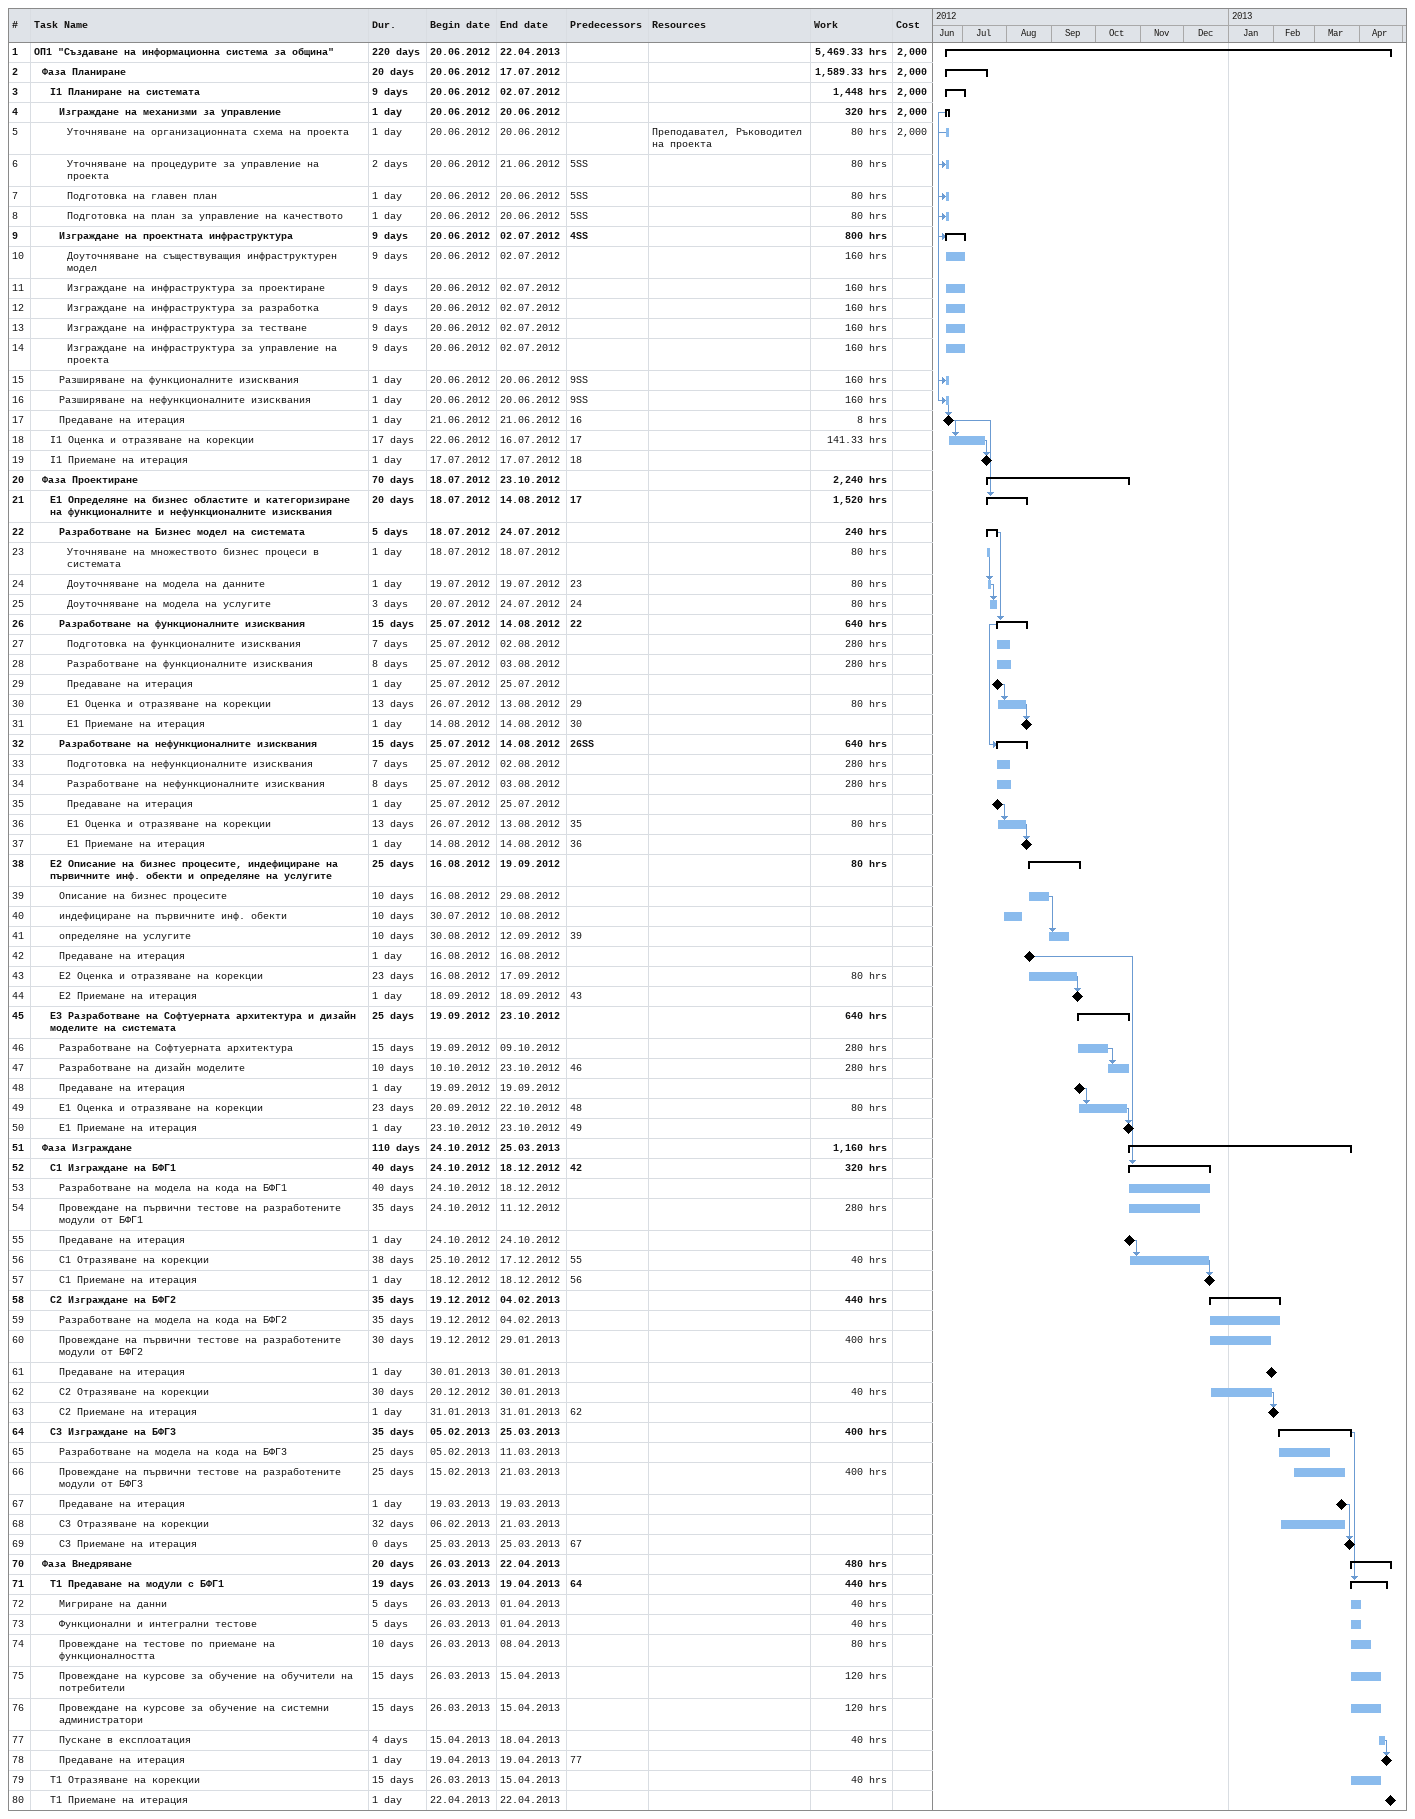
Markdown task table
| ID | Level | Task | Duration | Start | Finish | Predecessors | Resources | Work (h) | Cost |
|---|---|---|---|---|---|---|---|---|---|
| 1 | 1 | **ОП1 "Създаване на информационна система за община"** | 220d | 2012-06-20 | 2013-04-22 |  |  | 5469.33 | 2000 |
| 2 | 2 | **Фаза Планиране** | 20d | 2012-06-20 | 2012-07-17 |  |  | 1589.33 | 2000 |
| 3 | 3 | **I1 Планиране на системата** | 9d | 2012-06-20 | 2012-07-02 |  |  | 1448 | 2000 |
| 4 | 4 | **Изграждане на механизми за управление** | 1d | 2012-06-20 | 2012-06-20 |  |  | 320 | 2000 |
| 5 | 5 | Уточняване на организационната схема на проекта | 1d | 2012-06-20 | 2012-06-20 |  | Преподавател, Ръководител на проекта | 80 | 2000 |
| 6 | 5 | Уточняване на процедурите за управление на проекта | 2d | 2012-06-20 | 2012-06-21 | 5SS |  | 80 |  |
| 7 | 5 | Подготовка на главен план | 1d | 2012-06-20 | 2012-06-20 | 5SS |  | 80 |  |
| 8 | 5 | Подготовка на план за управление на качеството | 1d | 2012-06-20 | 2012-06-20 | 5SS |  | 80 |  |
| 9 | 4 | **Изграждане на проектната инфраструктура** | 9d | 2012-06-20 | 2012-07-02 | 4SS |  | 800 |  |
| 10 | 5 | Доуточняване на съществуващия инфраструктурен модел | 9d | 2012-06-20 | 2012-07-02 |  |  | 160 |  |
| 11 | 5 | Изграждане на инфраструктурa за проектиране | 9d | 2012-06-20 | 2012-07-02 |  |  | 160 |  |
| 12 | 5 | Изграждане на инфраструктурa за разработка | 9d | 2012-06-20 | 2012-07-02 |  |  | 160 |  |
| 13 | 5 | Изграждане на инфраструктурa за тестване | 9d | 2012-06-20 | 2012-07-02 |  |  | 160 |  |
| 14 | 5 | Изграждане на инфраструктурa за управление на проекта | 9d | 2012-06-20 | 2012-07-02 |  |  | 160 |  |
| 15 | 4 | Разширяване на функционалните изисквания | 1d | 2012-06-20 | 2012-06-20 | 9SS |  | 160 |  |
| 16 | 4 | Разширяване на нефункционалните изисквания | 1d | 2012-06-20 | 2012-06-20 | 9SS |  | 160 |  |
| 17 | 4 | Предаване на итерация | 1d | 2012-06-21 | 2012-06-21 | 16 |  | 8 |  |
| 18 | 3 | I1 Оценка и отразяване на корекции | 17d | 2012-06-22 | 2012-07-16 | 17 |  | 141.33 |  |
| 19 | 3 | I1 Приемане на итерация | 1d | 2012-07-17 | 2012-07-17 | 18 |  |  |  |
| 20 | 2 | **Фаза Проектиране** | 70d | 2012-07-18 | 2012-10-23 |  |  | 2240 |  |
| 21 | 3 | **E1 Определяне на бизнес областите и категоризиране на функционалните и нефункционалните изисквания** | 20d | 2012-07-18 | 2012-08-14 | 17 |  | 1520 |  |
| 22 | 4 | **Разработване на Бизнес модел на системата** | 5d | 2012-07-18 | 2012-07-24 |  |  | 240 |  |
| 23 | 5 | Уточняване на множеството бизнес процеси в системата | 1d | 2012-07-18 | 2012-07-18 |  |  | 80 |  |
| 24 | 5 | Доуточняване на модела на данните | 1d | 2012-07-19 | 2012-07-19 | 23 |  | 80 |  |
| 25 | 5 | Доуточняване на модела на услугите | 3d | 2012-07-20 | 2012-07-24 | 24 |  | 80 |  |
| 26 | 4 | **Разработване на функционалните изисквания** | 15d | 2012-07-25 | 2012-08-14 | 22 |  | 640 |  |
| 27 | 5 | Подготовка на функционалните изисквания | 7d | 2012-07-25 | 2012-08-02 |  |  | 280 |  |
| 28 | 5 | Разработване на функционалните изисквания | 8d | 2012-07-25 | 2012-08-03 |  |  | 280 |  |
| 29 | 5 | Предаване на итерация | 1d | 2012-07-25 | 2012-07-25 |  |  |  |  |
| 30 | 5 | E1 Оценка и отразяване на корекции | 13d | 2012-07-26 | 2012-08-13 | 29 |  | 80 |  |
| 31 | 5 | E1 Приемане на итерация | 1d | 2012-08-14 | 2012-08-14 | 30 |  |  |  |
| 32 | 4 | **Разработване на нефункционалните изисквания** | 15d | 2012-07-25 | 2012-08-14 | 26SS |  | 640 |  |
| 33 | 5 | Подготовка на нефункционалните изисквания | 7d | 2012-07-25 | 2012-08-02 |  |  | 280 |  |
| 34 | 5 | Разработване на нефункционалните изисквания | 8d | 2012-07-25 | 2012-08-03 |  |  | 280 |  |
| 35 | 5 | Предаване на итерация | 1d | 2012-07-25 | 2012-07-25 |  |  |  |  |
| 36 | 5 | E1 Оценка и отразяване на корекции | 13d | 2012-07-26 | 2012-08-13 | 35 |  | 80 |  |
| 37 | 5 | E1 Приемане на итерация | 1d | 2012-08-14 | 2012-08-14 | 36 |  |  |  |
| 38 | 3 | **Е2 Описание на бизнес процесите, индефициране на първичните инф. обекти и определяне на услугите** | 25d | 2012-08-16 | 2012-09-19 |  |  | 80 |  |
| 39 | 4 | Описание на бизнес процесите | 10d | 2012-08-16 | 2012-08-29 |  |  |  |  |
| 40 | 4 | индефициране на първичните инф. обекти | 10d | 2012-07-30 | 2012-08-10 |  |  |  |  |
| 41 | 4 | определяне на услугите | 10d | 2012-08-30 | 2012-09-12 | 39 |  |  |  |
| 42 | 4 | Предаване на итерация | 1d | 2012-08-16 | 2012-08-16 |  |  |  |  |
| 43 | 4 | E2 Оценка и отразяване на корекции | 23d | 2012-08-16 | 2012-09-17 |  |  | 80 |  |
| 44 | 4 | E2 Приемане на итерация | 1d | 2012-09-18 | 2012-09-18 | 43 |  |  |  |
| 45 | 3 | **E3 Разработване на Софтуерната архитектура и дизайн моделите на системата** | 25d | 2012-09-19 | 2012-10-23 |  |  | 640 |  |
| 46 | 4 | Разработване на Софтуерната архитектура | 15d | 2012-09-19 | 2012-10-09 |  |  | 280 |  |
| 47 | 4 | Разработване на дизайн моделите | 10d | 2012-10-10 | 2012-10-23 | 46 |  | 280 |  |
| 48 | 4 | Предаване на итерация | 1d | 2012-09-19 | 2012-09-19 |  |  |  |  |
| 49 | 4 | E1 Оценка и отразяване на корекции | 23d | 2012-09-20 | 2012-10-22 | 48 |  | 80 |  |
| 50 | 4 | E1 Приемане на итерация | 1d | 2012-10-23 | 2012-10-23 | 49 |  |  |  |
| 51 | 2 | **Фаза Изграждане** | 110d | 2012-10-24 | 2013-03-25 |  |  | 1160 |  |
| 52 | 3 | **C1 Изграждане на БФГ1** | 40d | 2012-10-24 | 2012-12-18 | 42 |  | 320 |  |
| 53 | 4 | Разработване на модела на кода на БФГ1 | 40d | 2012-10-24 | 2012-12-18 |  |  |  |  |
| 54 | 4 | Провеждане на първични тестове на разработените модули от БФГ1 | 35d | 2012-10-24 | 2012-12-11 |  |  | 280 |  |
| 55 | 4 | Предаване на итерация | 1d | 2012-10-24 | 2012-10-24 |  |  |  |  |
| 56 | 4 | C1 Отразяване на корекции | 38d | 2012-10-25 | 2012-12-17 | 55 |  | 40 |  |
| 57 | 4 | C1 Приемане на итерация | 1d | 2012-12-18 | 2012-12-18 | 56 |  |  |  |
| 58 | 3 | **C2 Изграждане на БФГ2** | 35d | 2012-12-19 | 2013-02-04 |  |  | 440 |  |
| 59 | 4 | Разработване на модела на кода на БФГ2 | 35d | 2012-12-19 | 2013-02-04 |  |  |  |  |
| 60 | 4 | Провеждане на първични тестове на разработените модули от БФГ2 | 30d | 2012-12-19 | 2013-01-29 |  |  | 400 |  |
| 61 | 4 | Предаване на итерация | 1d | 2013-01-30 | 2013-01-30 |  |  |  |  |
| 62 | 4 | C2 Отразяване на корекции | 30d | 2012-12-20 | 2013-01-30 |  |  | 40 |  |
| 63 | 4 | C2 Приемане на итерация | 1d | 2013-01-31 | 2013-01-31 | 62 |  |  |  |
| 64 | 3 | **C3 Изграждане на БФГ3** | 35d | 2013-02-05 | 2013-03-25 |  |  | 400 |  |
| 65 | 4 | Разработване на модела на кода на БФГ3 | 25d | 2013-02-05 | 2013-03-11 |  |  |  |  |
| 66 | 4 | Провеждане на първични тестове на разработените модули от БФГ3 | 25d | 2013-02-15 | 2013-03-21 |  |  | 400 |  |
| 67 | 4 | Предаване на итерация | 1d | 2013-03-19 | 2013-03-19 |  |  |  |  |
| 68 | 4 | C3 Отразяване на корекции | 32d | 2013-02-06 | 2013-03-21 |  |  |  |  |
| 69 | 4 | C3 Приемане на итерация | 0d | 2013-03-25 | 2013-03-25 | 67 |  |  |  |
| 70 | 2 | **Фаза Внедряване** | 20d | 2013-03-26 | 2013-04-22 |  |  | 480 |  |
| 71 | 3 | **Т1 Предаване на модули с БФГ1** | 19d | 2013-03-26 | 2013-04-19 | 64 |  | 440 |  |
| 72 | 4 | Мигриране на данни | 5d | 2013-03-26 | 2013-04-01 |  |  | 40 |  |
| 73 | 4 | Функционални и интегрални тестове | 5d | 2013-03-26 | 2013-04-01 |  |  | 40 |  |
| 74 | 4 | Провеждане на тестове по приемане на функционалността | 10d | 2013-03-26 | 2013-04-08 |  |  | 80 |  |
| 75 | 4 | Провеждане на курсове за обучение на обучители на потребители | 15d | 2013-03-26 | 2013-04-15 |  |  | 120 |  |
| 76 | 4 | Провеждане на курсове за обучение на системни администратори | 15d | 2013-03-26 | 2013-04-15 |  |  | 120 |  |
| 77 | 4 | Пускане в експлоатация | 4d | 2013-04-15 | 2013-04-18 |  |  | 40 |  |
| 78 | 4 | Предаване на итерация | 1d | 2013-04-19 | 2013-04-19 | 77 |  |  |  |
| 79 | 3 | Т1 Отразяване на корекции | 15d | 2013-03-26 | 2013-04-15 |  |  | 40 |  |
| 80 | 3 | Т1 Приемане на итерация | 1d | 2013-04-22 | 2013-04-22 |  |  |  |  |
